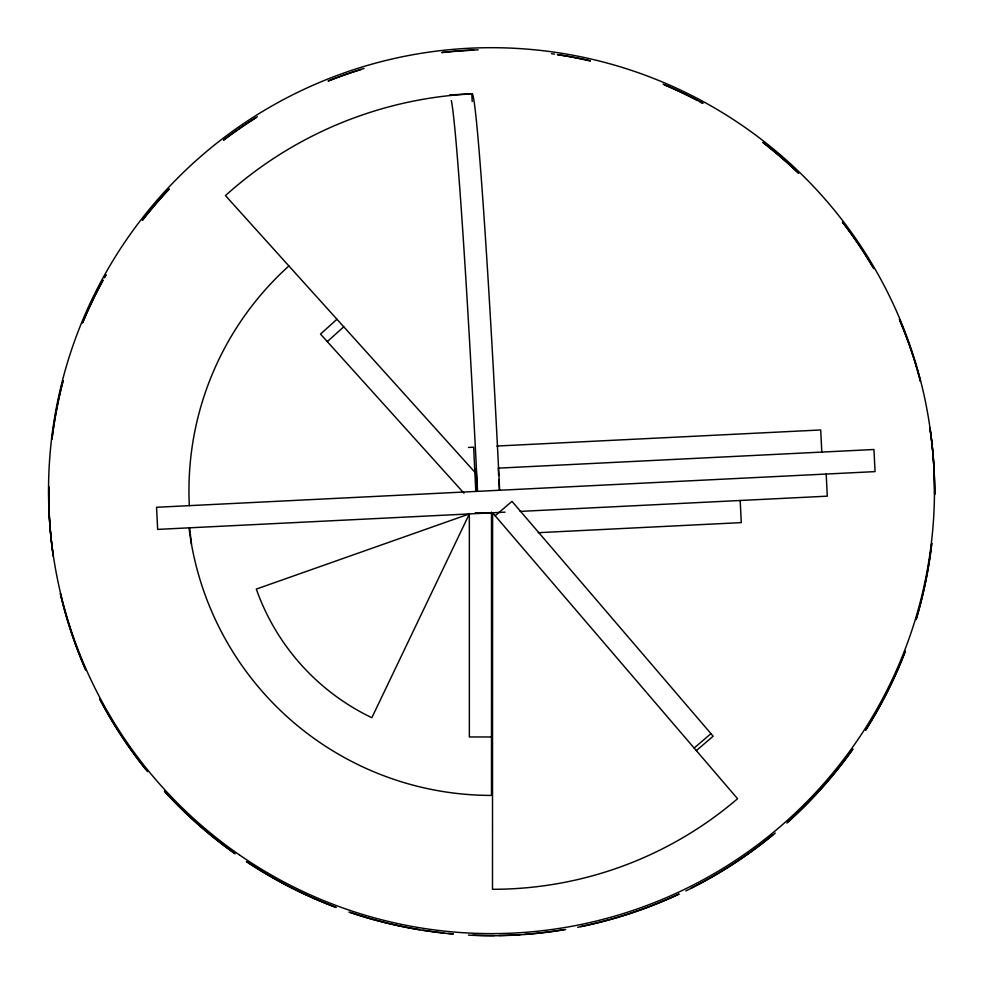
<?xml version="1.0" encoding="UTF-8"?>
<svg xmlns="http://www.w3.org/2000/svg" width="983" height="983" viewBox="0 0 983 983"><rect width="100%" height="100%" fill="white"/><g stroke="black" fill="none" stroke-linecap="round" stroke-linejoin="round"><path stroke-width="1.47" d="M336.96 319.254L320.507 334.085L463.951 493.183M327.302 341.617L343.743 326.786M495.162 515.768L511.983 501.355L713.154 736.206L696.333 750.607M694.145 748.051L710.967 733.637M449.698 94.946L471.815 93.852A397.292 8.171 87.2 0 1 499.659 490.247M468.473 447.449L473.622 447.191L475.809 491.426M496.943 446.036L820.707 429.964L821.8 452.094M474.715 469.309L476.165 469.235L477.271 491.365M505.065 512.155L157.649 529.395L156.555 507.277L875.054 471.619L873.948 449.501L498.283 468.141L498.651 475.514M520.142 511.406L827.293 496.169L826.199 474.052M538.266 532.688L741.28 522.612L740.187 500.494M475.256 512.831L491.5 512.831M491.5 736.967L469.346 736.967L469.346 514.293M475.367 472.762L225.451 195.592A397.292 397.292 0 0 1 471.815 93.852L472.196 101.507M189.608 527.81L191.464 544.115M498.873 479.937L499.389 490.259M491.5 512.094L491.5 795.419A304.767 304.767 0 0 1 189.031 527.957M189.326 505.643A302.543 302.543 0 0 1 288.904 265.951M451.344 100.536A397.292 8.171 87.2 0 1 477.541 491.353M929.857 427.728A442.964 442.952 -12.8 0 1 934.636 494.424M931.724 543.353A442.964 442.952 -12.8 0 1 916.119 619.327M905.245 651.237A442.964 442.952 -12.8 0 1 865.593 730.074M852.777 749.157A442.964 442.952 -12.8 0 1 787.985 821.849M772.884 834.837A442.964 442.952 -12.8 0 1 691.295 888.018M678.884 894.038A442.964 442.952 -12.8 0 1 580.646 926.527M564.082 929.599A442.964 442.952 -12.8 0 1 524.897 934.305M520.351 934.624A442.964 442.952 -12.8 0 1 499.032 935.497M494.437 935.546A442.964 442.952 -12.8 0 1 472.97 935.152M453.077 933.875A442.964 442.952 -12.8 0 1 448.506 933.445M443.947 932.978A442.964 442.952 -12.8 0 1 422.837 930.176M419.852 929.697A442.964 442.952 -12.8 0 1 350.304 912.396M335.879 907.26A442.964 442.952 -12.8 0 1 246.463 861.501M233.856 852.802A442.964 442.952 -12.8 0 1 164.468 791.192M145.57 769.062A442.964 442.952 -12.8 0 1 99.75 699.048M85.804 670.074A442.964 442.952 -12.8 0 1 60.368 593.572M53.254 555.96A442.964 442.952 -12.8 0 1 48.732 487.715M51.976 438.823A442.964 442.952 -12.8 0 1 63.084 380.642M82.609 322.633A442.964 442.952 -12.8 0 1 102.945 280.216M104.419 277.538A442.964 442.952 -12.8 0 1 105.918 274.859M142.412 220.155A442.964 442.952 -12.8 0 1 169.064 189.068M223.62 139.955A442.964 442.952 -12.8 0 1 257.325 116.719M328.248 80.901A442.964 442.952 -12.8 0 1 364.066 68.429M441.883 52.455A442.964 442.952 -12.8 0 1 478.205 49.85M551.5 53.709A442.964 442.952 -12.8 0 1 554.51 54.126M557.508 54.569A442.964 442.952 -12.8 0 1 590.279 60.762M663.058 84.145A442.964 442.952 -12.8 0 1 702.734 103.154M762.931 142.412A442.964 442.952 -12.8 0 1 798.552 173.168M842.48 222.133A442.964 442.952 -12.8 0 1 873.899 268.728M899.347 319.34A442.964 442.952 -12.8 0 1 920.407 381.207M929.906 427.912A442.964 442.952 -12.8 0 1 934.673 494.596M931.761 543.525A442.964 442.952 -12.8 0 1 916.156 619.511M905.294 651.422A442.964 442.952 -12.8 0 1 865.642 730.246M852.814 749.329A442.964 442.952 -12.8 0 1 786.879 823.054M775.28 833.068A442.964 442.952 -12.8 0 1 685.839 890.917M678.934 894.223A442.964 442.952 -12.8 0 1 577.685 927.301M565.63 929.513A442.964 442.952 -12.8 0 1 468.412 935.116M453.114 934.047A442.964 442.952 -12.8 0 1 348.891 912.077M335.916 907.432A442.964 442.952 -12.8 0 1 246.512 861.686M235.146 853.871A442.964 442.952 -12.8 0 1 164.505 791.364M147.524 771.618A442.964 442.952 -12.8 0 1 99.799 699.232M85.84 670.246A442.964 442.952 -12.8 0 1 60.405 593.757M53.291 556.132A442.964 442.952 -12.8 0 1 48.794 486.352M52.025 438.996A442.964 442.952 -12.8 0 1 63.133 380.814M82.658 322.805A442.964 442.952 -12.8 0 1 102.994 280.388M104.468 277.71A442.964 442.952 -12.8 0 1 105.955 275.043M142.449 220.327A442.964 442.952 -12.8 0 1 169.101 189.24M223.657 140.139A442.964 442.952 -12.8 0 1 256.072 117.702M328.297 81.073A442.964 442.952 -12.8 0 1 361.179 69.498M441.932 52.627A442.964 442.952 -12.8 0 1 473.659 50.194M557.545 54.741A442.964 442.952 -12.8 0 1 590.316 60.946M664.496 84.907A442.964 442.952 -12.8 0 1 697.377 100.463M700.08 101.888A442.964 442.952 -12.8 0 1 702.771 103.338M762.98 142.596A442.964 442.952 -12.8 0 1 798.589 173.34M842.517 222.318A442.964 442.952 -12.8 0 1 873.162 267.585M899.973 320.913A442.964 442.952 -12.8 0 1 920.444 381.379M492.594 512.77L492.495 889.296A376.526 376.526 0 0 0 737.557 798.724L492.594 512.77M469.346 513.925L371.844 717.713A225.918 225.918 0 0 1 256.305 589.087L469.346 513.925M239.582 855.013A442.964 442.964 0 0 0 933.002 526.642A442.964 442.964 0 0 0 301.916 90.313A442.964 442.964 0 0 0 239.582 855.013"/></g></svg>
